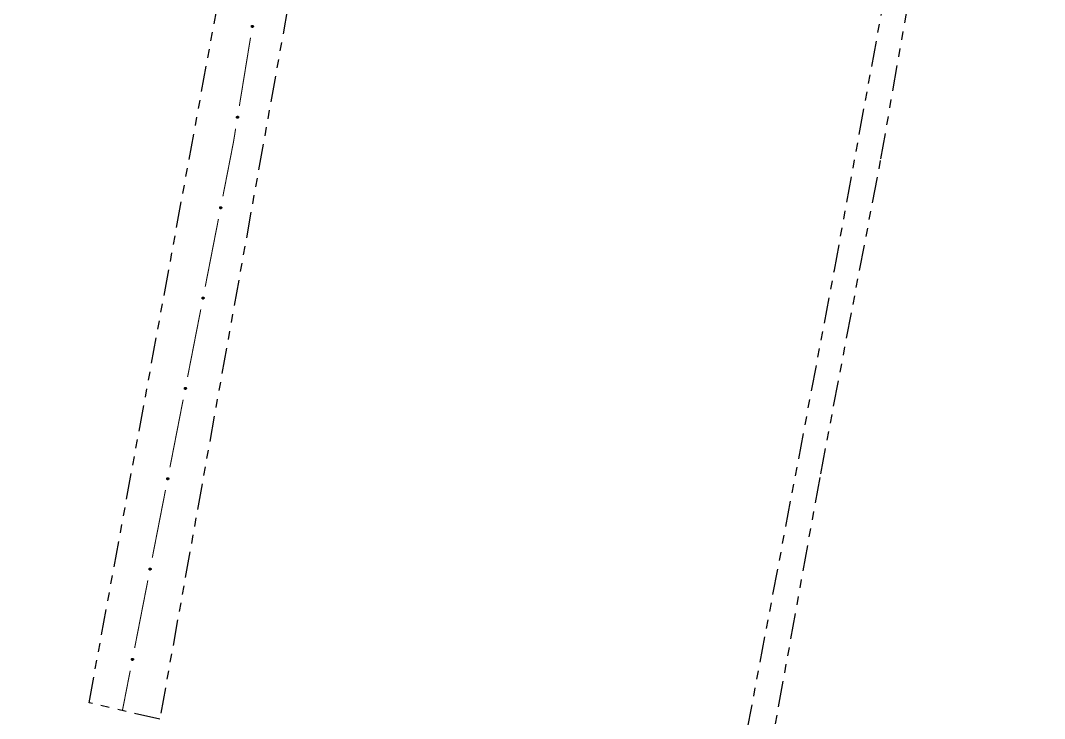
# Model space of a CAD drawing. Extents: x 211453 to 215163, y 4877397 to 4881305.
# Drawn here: x 212489.7 to 212667.6, y 4878096.3 to 4878217.6 of the extents above; entities that cross this region are included whole.
import ezdxf

# ---------------------------------------------------------------- set-up
doc = ezdxf.new("R2010")
doc.units = 0
doc.header["$LTSCALE"] = 1.5
doc.header["$MEASUREMENT"] = 0
doc.linetypes.add('TRACO_25', pattern=[8, 3, -1, 1, -1, 1, -1])
doc.layers.add('SV-EIXO-RUA-N-PAV', color=6, linetype='CONTINUOUS')
doc.layers.add('SV-RUA-NAO-PAV', color=7, linetype='CONTINUOUS')

msp = doc.modelspace()

# ---------------------------------------------------------------- linework, layer by layer
at = {"layer": 'SV-EIXO-RUA-N-PAV'}
for points in [[(212530.10517, 4878216.727023), (212530.134295, 4878216.687732), (212530.151292, 4878216.648008), (212530.155932, 4878216.610796), (212530.151458, 4878216.576843), (212530.142968, 4878216.542623), (212530.126798, 4878216.510011), (212530.100832, 4878216.477791), (212530.061623, 4878216.448298), (212530.019785, 4878216.433561), (212529.983546, 4878216.42706), (212529.947874, 4878216.429687), (212529.914769, 4878216.438491), (212529.881449, 4878216.456408), (212529.849054, 4878216.483041), (212529.820352, 4878216.523185), (212529.803955, 4878216.562243), (212529.800412, 4878216.598355), (212529.80328, 4878216.634201), (212529.812366, 4878216.669032), (212529.828424, 4878216.700954), (212529.855297, 4878216.733522), (212529.895295, 4878216.761326), (212529.934065, 4878216.778124), (212529.970117, 4878216.782173), (212530.005344, 4878216.778555), (212530.039769, 4878216.770458), (212530.073229, 4878216.755567), (212530.10517, 4878216.727023)], [(212527.529498, 4878200.935699), (212527.558623, 4878200.896408), (212527.57562, 4878200.856684), (212527.58026, 4878200.819472), (212527.575786, 4878200.785519), (212527.567296, 4878200.751299), (212527.551125, 4878200.718687), (212527.52516, 4878200.686467), (212527.485951, 4878200.656974), (212527.444113, 4878200.642237), (212527.407874, 4878200.635736), (212527.372201, 4878200.638363), (212527.339097, 4878200.647167), (212527.305777, 4878200.665084), (212527.273381, 4878200.691717), (212527.244679, 4878200.731861), (212527.228283, 4878200.770919), (212527.22474, 4878200.807031), (212527.227608, 4878200.842877), (212527.236694, 4878200.877708), (212527.252752, 4878200.90963), (212527.279625, 4878200.942198), (212527.319623, 4878200.970002), (212527.358392, 4878200.9868), (212527.394444, 4878200.990849), (212527.429671, 4878200.987231), (212527.464097, 4878200.979134), (212527.497556, 4878200.964243), (212527.529498, 4878200.935699)], [(212524.603485, 4878185.20365), (212524.631372, 4878185.163472), (212524.647124, 4878185.123238), (212524.650603, 4878185.085899), (212524.645074, 4878185.052102), (212524.635523, 4878185.018163), (212524.618345, 4878184.98607), (212524.591389, 4878184.954674), (212524.551281, 4878184.926416), (212524.509004, 4878184.912989), (212524.47258, 4878184.907619), (212524.437007, 4878184.911355), (212524.404193, 4878184.921186), (212524.371446, 4878184.940132), (212524.339896, 4878184.96776), (212524.312458, 4878185.008778), (212524.297286, 4878185.048329), (212524.294869, 4878185.084533), (212524.298851, 4878185.120272), (212524.309017, 4878185.154804), (212524.326061, 4878185.18621), (212524.353935, 4878185.217926), (212524.394779, 4878185.244471), (212524.434053, 4878185.260054), (212524.470214, 4878185.262979), (212524.505311, 4878185.258266), (212524.539468, 4878185.2491), (212524.572447, 4878185.233175), (212524.603485, 4878185.20365)], [(212521.537413, 4878169.500173), (212521.5653, 4878169.459994), (212521.581052, 4878169.41976), (212521.584532, 4878169.382421), (212521.579003, 4878169.348625), (212521.569452, 4878169.314686), (212521.552274, 4878169.282593), (212521.525318, 4878169.251197), (212521.485209, 4878169.222939), (212521.442933, 4878169.209511), (212521.406509, 4878169.204142), (212521.370935, 4878169.207878), (212521.338121, 4878169.217708), (212521.305375, 4878169.236655), (212521.273824, 4878169.264283), (212521.246386, 4878169.305301), (212521.231214, 4878169.344851), (212521.228797, 4878169.381055), (212521.23278, 4878169.416794), (212521.242945, 4878169.451326), (212521.259989, 4878169.482732), (212521.287864, 4878169.514448), (212521.328708, 4878169.540994), (212521.367982, 4878169.556576), (212521.404142, 4878169.559501), (212521.439239, 4878169.554788), (212521.473396, 4878169.545623), (212521.506376, 4878169.529698), (212521.537413, 4878169.500173)], [(212518.471341, 4878153.796695), (212518.499229, 4878153.756517), (212518.514981, 4878153.716283), (212518.51846, 4878153.678944), (212518.512931, 4878153.645147), (212518.50338, 4878153.611208), (212518.486202, 4878153.579115), (212518.459246, 4878153.547719), (212518.419138, 4878153.519461), (212518.376861, 4878153.506034), (212518.340437, 4878153.500664), (212518.304864, 4878153.5044), (212518.27205, 4878153.514231), (212518.239303, 4878153.533177), (212518.207753, 4878153.560805), (212518.180315, 4878153.601823), (212518.165143, 4878153.641374), (212518.162726, 4878153.677578), (212518.166708, 4878153.713317), (212518.176874, 4878153.747849), (212518.193918, 4878153.779255), (212518.221792, 4878153.810971), (212518.262636, 4878153.837516), (212518.30191, 4878153.853099), (212518.338071, 4878153.856024), (212518.373168, 4878153.851311), (212518.407325, 4878153.842145), (212518.440304, 4878153.82622), (212518.471341, 4878153.796695)], [(212515.40527, 4878138.093218), (212515.433157, 4878138.053039), (212515.448909, 4878138.012805), (212515.452388, 4878137.975466), (212515.44686, 4878137.94167), (212515.437309, 4878137.907731), (212515.420131, 4878137.875638), (212515.393175, 4878137.844242), (212515.353066, 4878137.815984), (212515.31079, 4878137.802556), (212515.274366, 4878137.797187), (212515.238792, 4878137.800923), (212515.205978, 4878137.810753), (212515.173232, 4878137.8297), (212515.141681, 4878137.857328), (212515.114243, 4878137.898346), (212515.099071, 4878137.937896), (212515.096654, 4878137.9741), (212515.100636, 4878138.009839), (212515.110802, 4878138.044371), (212515.127846, 4878138.075777), (212515.155721, 4878138.107494), (212515.196564, 4878138.134039), (212515.235838, 4878138.149621), (212515.271999, 4878138.152546), (212515.307096, 4878138.147833), (212515.341253, 4878138.138668), (212515.374233, 4878138.122743), (212515.40527, 4878138.093218)], [(212512.339198, 4878122.38974), (212512.367086, 4878122.349562), (212512.382838, 4878122.309328), (212512.386317, 4878122.271989), (212512.380788, 4878122.238192), (212512.371237, 4878122.204253), (212512.354059, 4878122.17216), (212512.327103, 4878122.140764), (212512.286995, 4878122.112506), (212512.244718, 4878122.099079), (212512.208294, 4878122.093709), (212512.172721, 4878122.097445), (212512.139906, 4878122.107276), (212512.10716, 4878122.126222), (212512.07561, 4878122.15385), (212512.048172, 4878122.194868), (212512.032999, 4878122.234419), (212512.030582, 4878122.270623), (212512.034565, 4878122.306362), (212512.044731, 4878122.340894), (212512.061775, 4878122.3723), (212512.089649, 4878122.404016), (212512.130493, 4878122.430561), (212512.169767, 4878122.446144), (212512.205928, 4878122.449069), (212512.241025, 4878122.444356), (212512.275182, 4878122.43519), (212512.308161, 4878122.419265), (212512.339198, 4878122.38974)], [(212509.273127, 4878106.686263), (212509.301014, 4878106.646084), (212509.316766, 4878106.60585), (212509.320245, 4878106.568511), (212509.314716, 4878106.534715), (212509.305166, 4878106.500776), (212509.287988, 4878106.468683), (212509.261031, 4878106.437287), (212509.220923, 4878106.409029), (212509.178647, 4878106.395601), (212509.142223, 4878106.390232), (212509.106649, 4878106.393968), (212509.073835, 4878106.403798), (212509.041089, 4878106.422745), (212509.009538, 4878106.450373), (212508.9821, 4878106.491391), (212508.966928, 4878106.530941), (212508.964511, 4878106.567145), (212508.968493, 4878106.602885), (212508.978659, 4878106.637416), (212508.995703, 4878106.668822), (212509.023578, 4878106.700539), (212509.064421, 4878106.727084), (212509.103695, 4878106.742666), (212509.139856, 4878106.745591), (212509.174953, 4878106.740878), (212509.20911, 4878106.731713), (212509.242089, 4878106.715788), (212509.273127, 4878106.686263)]]:
    msp.add_lwpolyline(points, close=True, dxfattribs=at)
for points in [[(212529.812366, 4878216.669032), (212529.803955, 4878216.562243)], [(212529.820324, 4878216.680607), (212529.812703, 4878216.549125)], [(212529.828424, 4878216.700954), (212529.820352, 4878216.523185)], [(212529.843323, 4878216.71142), (212529.835493, 4878216.510844)], [(212529.855297, 4878216.733522), (212529.849054, 4878216.483041)], [(212529.876188, 4878216.743388), (212529.865236, 4878216.472811)], [(212529.895295, 4878216.761326), (212529.881449, 4878216.456408)], [(212529.913342, 4878216.767744), (212529.897835, 4878216.452286)], [(212529.934065, 4878216.778124), (212529.914769, 4878216.438491)], [(212529.950773, 4878216.776847), (212529.931312, 4878216.437148)], [(212529.970117, 4878216.782173), (212529.947874, 4878216.429687)], [(212529.986886, 4878216.77787), (212529.963414, 4878216.430529)], [(212530.005344, 4878216.778555), (212529.983546, 4878216.42706)], [(212530.023028, 4878216.770592), (212530.004226, 4878216.434933)], [(212530.039769, 4878216.770458), (212530.019785, 4878216.433561)], [(212530.055598, 4878216.758367), (212530.041877, 4878216.445383)], [(212530.073229, 4878216.755567), (212530.061623, 4878216.448298)], [(212530.087289, 4878216.740755), (212530.079938, 4878216.466826)], [(212530.10517, 4878216.727023), (212530.100832, 4878216.477791)], [(212530.120165, 4878216.704976), (212530.11459, 4878216.501268)], [(212530.134295, 4878216.687732), (212530.126798, 4878216.510011)], [(212530.144082, 4878216.665129), (212530.135335, 4878216.535213)], [(212530.151292, 4878216.648008), (212530.142968, 4878216.542623)], [(212527.236694, 4878200.877708), (212527.228283, 4878200.770919)], [(212527.244651, 4878200.889283), (212527.237031, 4878200.757801)], [(212527.252752, 4878200.90963), (212527.244679, 4878200.731861)], [(212527.26765, 4878200.920096), (212527.259821, 4878200.71952)], [(212527.279625, 4878200.942198), (212527.273381, 4878200.691717)], [(212527.300516, 4878200.952064), (212527.289564, 4878200.681487)], [(212527.319623, 4878200.970002), (212527.305777, 4878200.665084)], [(212527.33767, 4878200.97642), (212527.322163, 4878200.660962)], [(212527.358392, 4878200.9868), (212527.339097, 4878200.647167)], [(212527.375101, 4878200.985523), (212527.35564, 4878200.645824)], [(212527.394444, 4878200.990849), (212527.372201, 4878200.638363)], [(212527.411214, 4878200.986546), (212527.387742, 4878200.639205)], [(212527.429671, 4878200.987231), (212527.407874, 4878200.635736)], [(212527.447356, 4878200.979268), (212527.428554, 4878200.643609)], [(212527.464097, 4878200.979134), (212527.444113, 4878200.642237)], [(212527.479926, 4878200.967043), (212527.466205, 4878200.654059)], [(212527.497556, 4878200.964243), (212527.485951, 4878200.656974)], [(212527.511617, 4878200.949431), (212527.504266, 4878200.675502)], [(212527.529498, 4878200.935699), (212527.52516, 4878200.686467)], [(212527.544493, 4878200.913652), (212527.538917, 4878200.709944)], [(212527.558623, 4878200.896408), (212527.551125, 4878200.718687)], [(212527.568409, 4878200.873805), (212527.559662, 4878200.743889)], [(212527.57562, 4878200.856684), (212527.567296, 4878200.751299)], [(212524.309017, 4878185.154804), (212524.297286, 4878185.048329)], [(212524.317331, 4878185.166126), (212524.305621, 4878185.034944)], [(212524.326061, 4878185.18621), (212524.312458, 4878185.008778)], [(212524.341278, 4878185.196207), (212524.327208, 4878184.995972)], [(212524.353935, 4878185.217926), (212524.339896, 4878184.96776)], [(212524.375123, 4878185.227137), (212524.355752, 4878184.957032)], [(212524.394779, 4878185.244471), (212524.371446, 4878184.940132)], [(212524.413017, 4878185.250324), (212524.387696, 4878184.935502)], [(212524.434053, 4878185.260054), (212524.404193, 4878184.921186)], [(212524.450713, 4878185.258257), (212524.420686, 4878184.919329)], [(212524.470214, 4878185.262979), (212524.437007, 4878184.911355)], [(212524.486841, 4878185.258155), (212524.452566, 4878184.911714)], [(212524.505311, 4878185.258266), (212524.47258, 4878184.907619)], [(212524.522739, 4878185.249756), (212524.493496, 4878184.914845)], [(212524.539468, 4878185.2491), (212524.509004, 4878184.912989)], [(212524.554912, 4878185.236522), (212524.531454, 4878184.924117)], [(212524.572447, 4878185.233175), (212524.551281, 4878184.926416)], [(212524.58604, 4878185.217932), (212524.570164, 4878184.944365)], [(212524.603485, 4878185.20365), (212524.591389, 4878184.954674)], [(212524.617786, 4878185.181148), (212524.605871, 4878184.977711)], [(212524.631372, 4878185.163472), (212524.618345, 4878184.98607)], [(212524.64045, 4878185.140575), (212524.627663, 4878185.010994)], [(212524.647124, 4878185.123238), (212524.635523, 4878185.018163)], [(212521.242945, 4878169.451326), (212521.231214, 4878169.344851)], [(212521.251259, 4878169.462648), (212521.239549, 4878169.331467)], [(212521.259989, 4878169.482732), (212521.246386, 4878169.305301)], [(212521.275207, 4878169.49273), (212521.261136, 4878169.292495)], [(212521.287864, 4878169.514448), (212521.273824, 4878169.264283)], [(212521.309051, 4878169.523659), (212521.289681, 4878169.253555)], [(212521.328708, 4878169.540994), (212521.305375, 4878169.236655)], [(212521.346946, 4878169.546847), (212521.321625, 4878169.232024)], [(212521.367982, 4878169.556576), (212521.338121, 4878169.217708)], [(212521.384642, 4878169.55478), (212521.354614, 4878169.215851)], [(212521.404142, 4878169.559501), (212521.370935, 4878169.207878)], [(212521.420769, 4878169.554677), (212521.386494, 4878169.208236)], [(212521.439239, 4878169.554788), (212521.406509, 4878169.204142)], [(212521.456667, 4878169.546278), (212521.427424, 4878169.211367)], [(212521.473396, 4878169.545623), (212521.442933, 4878169.209511)], [(212521.488841, 4878169.533045), (212521.465382, 4878169.22064)], [(212521.506376, 4878169.529698), (212521.485209, 4878169.222939)], [(212521.519968, 4878169.514455), (212521.504092, 4878169.240887)], [(212521.537413, 4878169.500173), (212521.525318, 4878169.251197)], [(212521.551714, 4878169.47767), (212521.539799, 4878169.274234)], [(212521.5653, 4878169.459994), (212521.552274, 4878169.282593)], [(212521.574379, 4878169.437097), (212521.561591, 4878169.307517)], [(212521.581052, 4878169.41976), (212521.569452, 4878169.314686)], [(212518.176874, 4878153.747849), (212518.165143, 4878153.641374)], [(212518.185188, 4878153.759171), (212518.173478, 4878153.627989)], [(212518.193918, 4878153.779255), (212518.180315, 4878153.601823)], [(212518.209135, 4878153.789252), (212518.195065, 4878153.589017)], [(212518.221792, 4878153.810971), (212518.207753, 4878153.560805)], [(212518.24298, 4878153.820182), (212518.223609, 4878153.550077)], [(212518.262636, 4878153.837516), (212518.239303, 4878153.533177)], [(212518.280874, 4878153.843369), (212518.255553, 4878153.528547)], [(212518.30191, 4878153.853099), (212518.27205, 4878153.514231)], [(212518.31857, 4878153.851302), (212518.288543, 4878153.512374)], [(212518.338071, 4878153.856024), (212518.304864, 4878153.5044)], [(212518.354698, 4878153.8512), (212518.320423, 4878153.504759)], [(212518.373168, 4878153.851311), (212518.340437, 4878153.500664)], [(212518.390596, 4878153.842801), (212518.361353, 4878153.50789)], [(212518.407325, 4878153.842145), (212518.376861, 4878153.506034)], [(212518.422769, 4878153.829567), (212518.39931, 4878153.517162)], [(212518.440304, 4878153.82622), (212518.419138, 4878153.519461)], [(212518.453897, 4878153.810977), (212518.438021, 4878153.53741)], [(212518.471341, 4878153.796695), (212518.459246, 4878153.547719)], [(212518.485643, 4878153.774193), (212518.473728, 4878153.570756)], [(212518.499229, 4878153.756517), (212518.486202, 4878153.579115)], [(212518.508307, 4878153.73362), (212518.495519, 4878153.604039)], [(212518.514981, 4878153.716283), (212518.50338, 4878153.611208)], [(212515.110802, 4878138.044371), (212515.099071, 4878137.937896)], [(212515.119116, 4878138.055693), (212515.107406, 4878137.924512)], [(212515.127846, 4878138.075777), (212515.114243, 4878137.898346)], [(212515.143064, 4878138.085775), (212515.128993, 4878137.88554)], [(212515.155721, 4878138.107494), (212515.141681, 4878137.857328)], [(212515.176908, 4878138.116704), (212515.157538, 4878137.8466)], [(212515.196564, 4878138.134039), (212515.173232, 4878137.8297)], [(212515.214802, 4878138.139892), (212515.189482, 4878137.825069)], [(212515.235838, 4878138.149621), (212515.205978, 4878137.810753)], [(212515.252499, 4878138.147825), (212515.222471, 4878137.808896)], [(212515.271999, 4878138.152546), (212515.238792, 4878137.800923)], [(212515.288626, 4878138.147723), (212515.254351, 4878137.801281)], [(212515.307096, 4878138.147833), (212515.274366, 4878137.797187)], [(212515.324524, 4878138.139323), (212515.295281, 4878137.804412)], [(212515.341253, 4878138.138668), (212515.31079, 4878137.802556)], [(212515.356698, 4878138.12609), (212515.333239, 4878137.813685)], [(212515.374233, 4878138.122743), (212515.353066, 4878137.815984)], [(212515.387825, 4878138.1075), (212515.371949, 4878137.833932)], [(212515.40527, 4878138.093218), (212515.393175, 4878137.844242)], [(212515.419571, 4878138.070715), (212515.407656, 4878137.867279)], [(212515.433157, 4878138.053039), (212515.420131, 4878137.875638)], [(212515.442236, 4878138.030142), (212515.429448, 4878137.900562)], [(212515.448909, 4878138.012805), (212515.437309, 4878137.907731)], [(212512.044731, 4878122.340894), (212512.032999, 4878122.234419)], [(212512.053045, 4878122.352216), (212512.041335, 4878122.221034)], [(212512.061775, 4878122.3723), (212512.048172, 4878122.194868)], [(212512.076992, 4878122.382297), (212512.062922, 4878122.182062)], [(212512.089649, 4878122.404016), (212512.07561, 4878122.15385)], [(212512.110837, 4878122.413227), (212512.091466, 4878122.143122)], [(212512.130493, 4878122.430561), (212512.10716, 4878122.126222)], [(212512.148731, 4878122.436414), (212512.12341, 4878122.121592)], [(212512.169767, 4878122.446144), (212512.139906, 4878122.107276)], [(212512.186427, 4878122.444347), (212512.1564, 4878122.105419)], [(212512.205928, 4878122.449069), (212512.172721, 4878122.097445)], [(212512.222555, 4878122.444245), (212512.18828, 4878122.097804)], [(212512.241025, 4878122.444356), (212512.208294, 4878122.093709)], [(212512.258453, 4878122.435846), (212512.229209, 4878122.100935)], [(212512.275182, 4878122.43519), (212512.244718, 4878122.099079)], [(212512.290626, 4878122.422613), (212512.267167, 4878122.110207)], [(212512.308161, 4878122.419265), (212512.286995, 4878122.112506)], [(212512.321754, 4878122.404022), (212512.305878, 4878122.130455)], [(212512.339198, 4878122.38974), (212512.327103, 4878122.140764)], [(212512.3535, 4878122.367238), (212512.341585, 4878122.163801)], [(212512.367086, 4878122.349562), (212512.354059, 4878122.17216)], [(212512.376164, 4878122.326665), (212512.363376, 4878122.197084)], [(212512.382838, 4878122.309328), (212512.371237, 4878122.204253)], [(212508.978659, 4878106.637416), (212508.966928, 4878106.530941)], [(212508.986973, 4878106.648738), (212508.975263, 4878106.517557)], [(212508.995703, 4878106.668822), (212508.9821, 4878106.491391)], [(212509.01092, 4878106.67882), (212508.99685, 4878106.478585)], [(212509.023578, 4878106.700539), (212509.009538, 4878106.450373)], [(212509.044765, 4878106.709749), (212509.025395, 4878106.439645)], [(212509.064421, 4878106.727084), (212509.041089, 4878106.422745)], [(212509.082659, 4878106.732937), (212509.057338, 4878106.418114)], [(212509.103695, 4878106.742666), (212509.073835, 4878106.403798)], [(212509.120356, 4878106.74087), (212509.090328, 4878106.401941)], [(212509.139856, 4878106.745591), (212509.106649, 4878106.393968)], [(212509.156483, 4878106.740768), (212509.122208, 4878106.394326)], [(212509.174953, 4878106.740878), (212509.142223, 4878106.390232)], [(212509.192381, 4878106.732368), (212509.163138, 4878106.397457)], [(212509.20911, 4878106.731713), (212509.178647, 4878106.395601)], [(212509.224555, 4878106.719135), (212509.201096, 4878106.40673)], [(212509.242089, 4878106.715788), (212509.220923, 4878106.409029)], [(212509.255682, 4878106.700545), (212509.239806, 4878106.426977)], [(212509.273127, 4878106.686263), (212509.261031, 4878106.437287)], [(212509.287428, 4878106.66376), (212509.275513, 4878106.460324)], [(212509.301014, 4878106.646084), (212509.287988, 4878106.468683)], [(212509.310093, 4878106.623187), (212509.297305, 4878106.493607)], [(212509.316766, 4878106.60585), (212509.305166, 4878106.500776)]]:
    msp.add_lwpolyline(points, dxfattribs=at)
at = {"layer": 'SV-EIXO-RUA-N-PAV', "const_width": 0.18}
for points in [[(212529.651437, 4878214.629022), (212527.719682, 4878202.785529)], [(212527.075764, 4878198.837698), (212526.753805, 4878196.863782)], [(212526.753805, 4878196.863782), (212526.682066, 4878196.42395)], [(212526.682066, 4878196.42395), (212524.85117, 4878187.046662)], [(212524.084652, 4878183.120793), (212521.785098, 4878171.343185)], [(212521.01858, 4878167.417315), (212518.719027, 4878155.639707)], [(212517.952509, 4878151.713838), (212515.652955, 4878139.93623)], [(212514.886437, 4878136.01036), (212512.586883, 4878124.232752)], [(212511.820366, 4878120.306883), (212509.520812, 4878108.529275)], [(212508.754294, 4878104.603405), (212507.604517, 4878098.714601)], [(212507.604517, 4878098.714601), (212507.41489, 4878097.743387)]]:
    msp.add_lwpolyline(points, dxfattribs=at)
at = {"layer": 'SV-RUA-NAO-PAV', "linetype": 'TRACO_25'}
for points in [[(212617.140293, 4878074.712647, 12.499917), (212628.709205, 4878138.807951, 12.859773), (212639.176781, 4878193.563959, 13.439541), (212649.344888, 4878251.719688, 13.459533), (212658.53132, 4878298.336298, 13.319589), (212666.057542, 4878342.85302, 13.479525), (212674.364903, 4878395.269141, 13.359572), (212678.967801, 4878416.467614, 13.759412), (212684.874133, 4878434.980703, 13.799397), (212694.381457, 4878448.427359, 13.101729), (212696.548952, 4878450.204644, 13.101729), (212704.72026, 4878456.904887, 13.101729), (212712.519278, 4878463.582969, 13.101729), (212718.265895, 4878469.10117, 13.101729), (212719.937833, 4878471.770797, 13.101729), (212725.405704, 4878481.618474, 13.073353), (212737.710211, 4878506.302768, 13.054436), (212747.916182, 4878524.888394, 12.912555), (212748.975016, 4878525.217373, 12.912555), (212751.238972, 4878520.895274, 12.600417), (212753.019827, 4878516.915965, 12.600417)], [(212583.192836, 4877907.369287, 11.100478), (212585.542009, 4877921.163022, 11.100478), (212587.520859, 4877933.082888, 10.980526), (212593.285436, 4877965.920477, 11.280406), (212598.811057, 4878005.597516, 12.080086), (212607.196531, 4878045.514631, 12.739821), (212615.963313, 4878094.271057, 12.679845), (212631.094385, 4878174.225223, 13.139661), (212639.380676, 4878219.521908, 13.23962), (212594.705112, 4878230.059586, 13.799397), (212607.194814, 4878299.794473, 14.559092), (212617.641361, 4878347.711023, 14.639059), (212627.329336, 4878404.786821, 15.438739), (212581.719885, 4878407.793073, 15.438739), (212570.071033, 4878408.706619, 15.678642), (212513.883472, 4878096.154489, 16.155893), (212501.610668, 4878099.042583, 16.138195), (212558.952004, 4878410.64277, 15.359512), (212496.616288, 4878415.44944, 15.855038), (212440.837233, 4878137.646026, 14.987868), (212355.76979, 4878090.512134, 14.740106), (212366.775747, 4878161.329648, 14.722408)]]:
    msp.add_polyline3d(points, dxfattribs=at)

doc.saveas('drawing.dxf')
